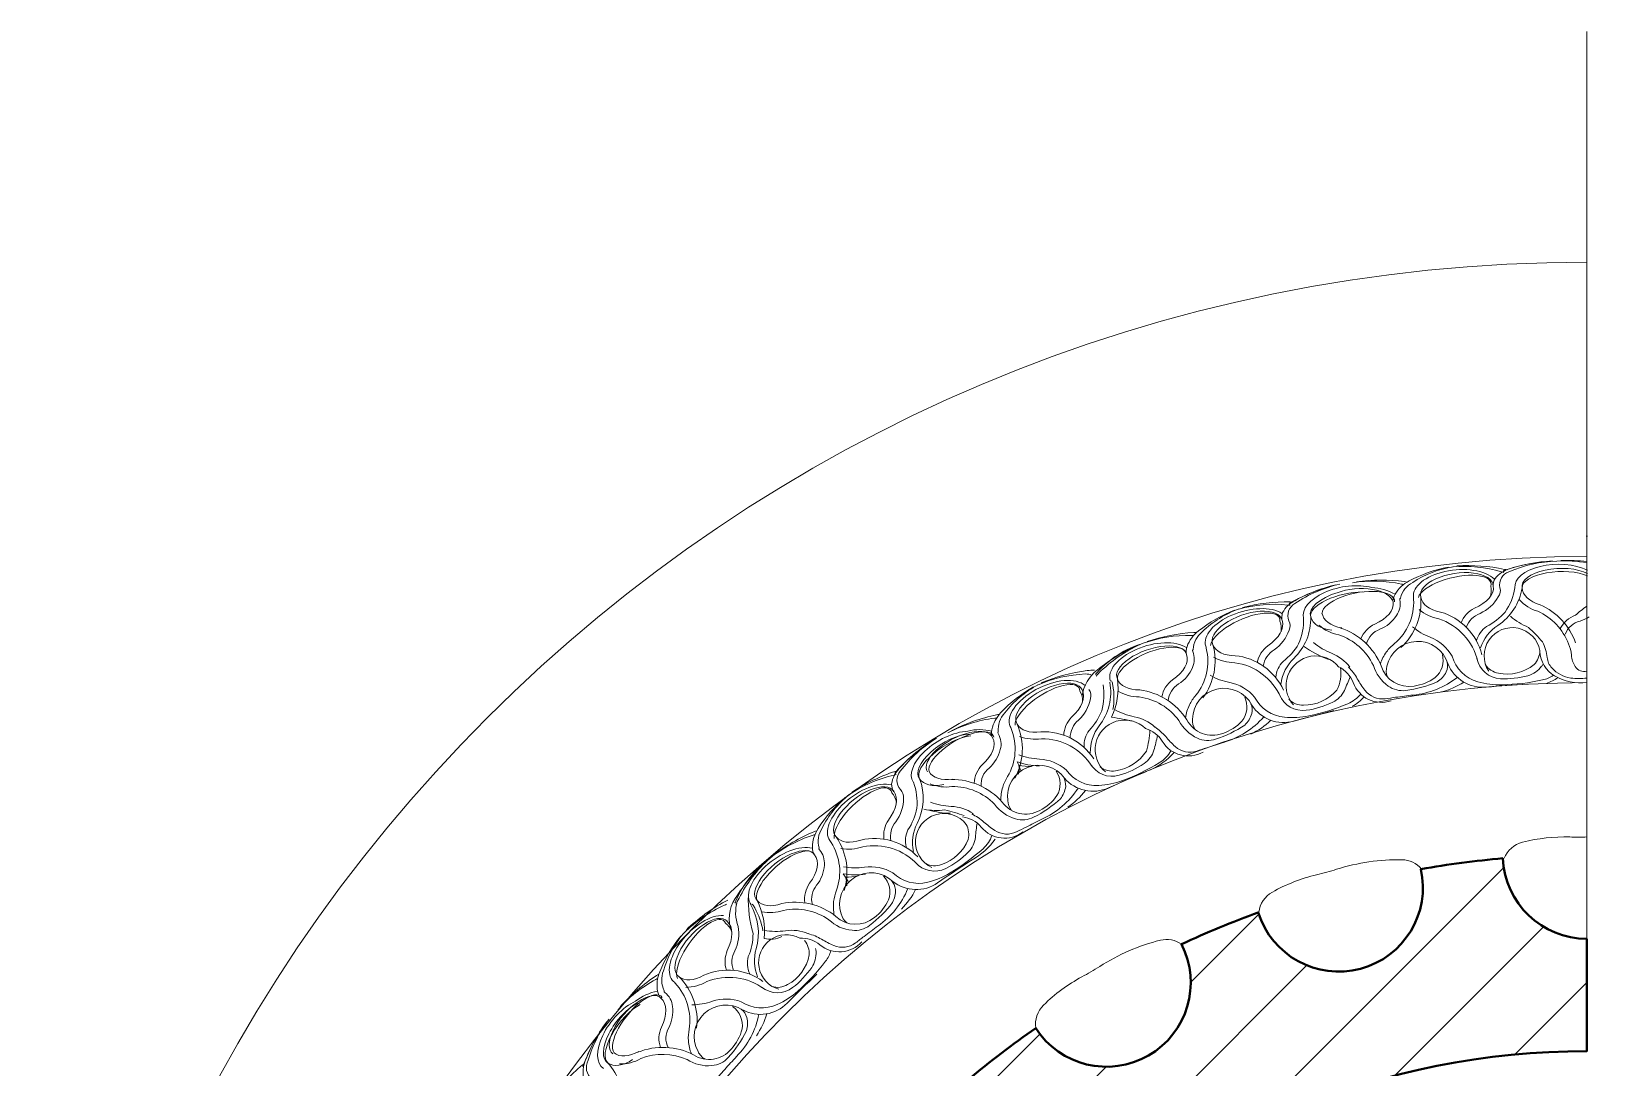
# Model space of a CAD drawing. Header units: millimetres. Extents: x 542654 to 551203, y 315718 to 321804.
# Drawn here: x 548646.9 to 549070.4, y 319827.5 to 320104.7 of the extents above; entities that cross this region are included whole.
import ezdxf

# ---------------------------------------------------------------- set-up
doc = ezdxf.new("R2010")
doc.units = ezdxf.units.MM
doc.linetypes.add('ACAD_ISO04W100', pattern=[30, 24, -3, 0, -3])
doc.layers.add('cad-block.com', color=250, linetype='Continuous')

msp = doc.modelspace()

# ---------------------------------------------------------------- hatches: boundary and pattern name
at = {"layer": 'cad-block.com', "true_color": 0x000000}
h = msp.add_hatch(dxfattribs=at)
h.set_pattern_fill('ANSI31', color=18, scale=150, style=0)
h.set_pattern_definition([(45, (-1130289.928, -83077.777), (-13.25825215, 13.25825215), [])])
edge = h.paths.add_edge_path()
edge.add_line((549063.07, 319861.9), (549063.07, 319831.87))
edge.add_arc((549063.07, 319626.77), 205.1, 90, 180)
edge.add_arc((549063.07, 319626.77), 205.1, 180, 270)
edge.add_arc((549063.07, 319626.77), 205.1, 270, 360)
edge.add_line((549268.17, 319626.77), (549298.21, 319626.77))
edge.add_arc((549320.75, 319626.77), 22.54, 180, 267.4934)
edge.add_arc((549060.23, 319627.14), 260.54, 350.0929, 354.9598, ccw=False)
edge.add_arc((549311.97, 319560.32), 22.54, 77.4026, 252.7016)
edge.add_arc((549059.79, 319628.13), 261.23, 335.0549, 340.0042, ccw=False)
edge.add_arc((549285.88, 319498.15), 22.54, 61.4709, 238.5379)
edge.add_arc((549063.27, 319626.62), 257.43, 319.9958, 324.9905, ccw=False)
edge.add_arc((549245.23, 319444.52), 22.54, 47.4916, 222.4785)
edge.add_arc((549063.07, 319626.77), 257.67, 304.9273, 309.9719, ccw=False)
edge.add_arc((549191.65, 319403.31), 22.54, 32.764, 207.0672)
edge.add_arc((549063.07, 319626.77), 257.67, 289.958, 294.9039, ccw=False)
edge.add_arc((549129.51, 319377.86), 22.54, 17.3263, 192.5624)
edge.add_arc((549063.07, 319626.77), 257.67, 275.0131, 279.9308, ccw=False)
edge.add_arc((549063.07, 319369.1), 22.54, 2.5066, 90)
edge.add_arc((549063.07, 319369.1), 22.54, 90, 177.4934)
edge.add_arc((549063.07, 319626.77), 257.67, 260.0692, 264.9869, ccw=False)
edge.add_arc((548996.64, 319377.86), 22.54, 347.4376, 522.6737)
edge.add_arc((549063.07, 319626.77), 257.67, 245.0961, 250.042, ccw=False)
edge.add_arc((548934.5, 319403.31), 22.54, 332.9328, 507.236)
edge.add_arc((549063.07, 319626.77), 257.67, 230.0281, 235.0727, ccw=False)
edge.add_arc((548880.92, 319444.52), 22.54, 317.5215, 492.5084)
edge.add_arc((549062.88, 319626.62), 257.43, 215.0095, 220.0042, ccw=False)
edge.add_arc((548840.27, 319498.15), 22.54, 301.4621, 478.5291)
edge.add_arc((549066.36, 319628.13), 261.23, 199.9958, 204.9451, ccw=False)
edge.add_arc((548814.18, 319560.32), 22.54, 287.2984, 462.5974)
edge.add_arc((549065.92, 319627.14), 260.54, 185.0402, 189.9071, ccw=False)
edge.add_arc((548805.4, 319626.77), 22.54, 272.5066, 360)
edge.add_arc((548805.4, 319626.77), 22.54, 0, 87.4934)
edge.add_arc((549065.92, 319626.4), 260.54, 170.0929, 174.9598, ccw=False)
edge.add_arc((548814.18, 319693.22), 22.54, 257.4026, 432.7016)
edge.add_arc((549066.36, 319625.41), 261.23, 155.0549, 160.0042, ccw=False)
edge.add_arc((548840.27, 319755.38), 22.54, 241.4709, 418.5379)
edge.add_arc((549062.88, 319626.92), 257.43, 139.9958, 144.9905, ccw=False)
edge.add_arc((548880.92, 319809.02), 22.54, 227.4916, 402.4785)
edge.add_arc((549063.07, 319626.77), 257.67, 124.9273, 129.9719, ccw=False)
edge.add_arc((548934.5, 319850.23), 22.54, 212.764, 387.0672)
edge.add_arc((549063.07, 319626.77), 257.67, 109.958, 114.9039, ccw=False)
edge.add_arc((548996.64, 319875.68), 22.54, 197.3263, 372.5624)
edge.add_arc((549063.07, 319626.77), 257.67, 95.0131, 99.9308, ccw=False)
edge.add_arc((549063.07, 319884.44), 22.54, 182.5066, 270)

# ---------------------------------------------------------------- linework, layer by layer
at = {"layer": 'cad-block.com', "color": 18, "linetype": 'ACAD_ISO04W100', "lineweight": 15, "ltscale": 5, "true_color": 0x000000}
msp.add_lwpolyline([(549063.07, 320104.68), (549063.07, 319185.55)], dxfattribs=at)
at = {"layer": 'cad-block.com', "color": 18, "lineweight": 15, "true_color": 0x000000}
for points in [[(549063.07, 319861.9), (549063.07, 320042.97)], [(548911.02, 319908.37), (548910.63, 319909.32)], [(548911.02, 319908.37), (548911.53, 319907.04)], [(548864.63, 319878.45), (548864.07, 319879.31)], [(548864.63, 319878.45), (548865.37, 319877.24)]]:
    msp.add_lwpolyline(points, dxfattribs=at)
for points in [[(549011.17, 319951.93, -0.160145), (549011.71, 319954.17, -0.142486), (549015.5, 319957.71, -0.07532), (549025.99, 319961.38, -0.065451)], [(549012.98, 319952.61, -0.375012), (549013.15, 319953.11, -0.214877), (549016.44, 319957.29, -0.107511), (549027.24, 319961.49, -0.071007)], [(549040.84, 319959.96, 0.024119), (549040.23, 319960.11, 0.09277), (549027.14, 319961.48)], [(549041.78, 319960.62, 0.020284), (549041.01, 319960.79, 0.065325), (549028.23, 319961.72, 0.065451)], [(549037.99, 319956.19, -0.154889), (549038.53, 319958.37, -0.162419), (549042.31, 319960.9, -0.070806), (549050.98, 319962.65, -0.039582)], [(549039.78, 319955.88, -0.37953), (549042.21, 319960.16, -0.093177), (549055, 319963.02)], [(549040.68, 319960.4, -0.018642), (549041.32, 319960.67, -0.065451), (549053.89, 319963.05, -0.065451)], [(549063.13, 319962.54, 0.057586), (549055, 319963.02)], [(549063.12, 319962.88, 0.035612), (549056.15, 319963.15)], [(548981.52, 319946.97, -0.154889), (548981.64, 319949.22, -0.162419), (548984.89, 319952.41, -0.070806), (548993.09, 319955.73, -0.039582)], [(548983.33, 319947, -0.37953), (548984.93, 319951.66, -0.093177), (548996.97, 319956.84)], [(548983.38, 319951.62, -0.018642), (548983.96, 319952, -0.065451), (548995.87, 319956.66, -0.065451)], [(549013.94, 319956.72, 0.020326), (549013.43, 319956.84, 0.093407), (549000.29, 319957.19)], [(549014.89, 319957.37, 0.01773), (549014.21, 319957.52, 0.065459), (549001.42, 319957.44, 0.065459)], [(549005.48, 319955.92, -0.118076), (549011.71, 319954.17, 0.25983)], [(549037.37, 319956.26, -0.150462), (549037.14, 319953.39, 1140.797871)], [(549038.02, 319956.28, -0.0002), (549038.02, 319956.29, -0.0002)], [(549045.7, 319955.85, -0.211881), (549039.19, 319945.77, -0.145453)], [(549039.34, 319953.46, 0.243056), (549039.78, 319955.88, 0.467619)], [(549043.77, 319955.84, -0.115094), (549041.17, 319949.37, -0.113469)], [(548983.62, 319951.22, 0.024119), (548983, 319951.24, 0.09277), (548969.88, 319950.17)], [(548984.43, 319952.03, 0.020284), (548983.64, 319952.06, 0.065325), (548970.9, 319950.61, 0.065451)], [(549016.68, 319952.75, -0.234103), (549011.59, 319940.93, 0.067828), (549009.44, 319938.7, 0.067828)], [(549012.12, 319948.42, 0.207831), (549012.98, 319952.61, 0.467619)], [(549018.6, 319953.37, -0.231733), (549013.29, 319939.86, 0.066571), (549013.29, 319939.86)], [(549016.63, 319953.37, -0.076886), (549016.68, 319952.75, -0.711485)], [(549039.34, 319953.46, -0.167244), (549034.46, 319949.02, 0.221723), (549030.78, 319945.22, 0.21466)], [(549058.13, 319940.9, 0.195532), (549049.94, 319949.56, -0.142365), (549044.93, 319952.71)], [(548955.95, 319937.83, -0.160145), (548956.06, 319940.13, -0.142486), (548959.13, 319944.32, -0.07532), (548968.76, 319949.86, -0.065451)], [(548957.6, 319938.84, -0.375012), (548957.68, 319939.36, -0.214877), (548960.14, 319944.08, -0.107511), (548969.98, 319950.2, -0.071007)], [(548989.16, 319948.07, -0.211881), (548984.62, 319936.96, -0.145453)], [(548987.26, 319947.71, -0.115094), (548985.9, 319940.86, -0.113469)], [(549012.12, 319948.42, -0.150244), (549007.64, 319944.74, 0.25156), (549004.09, 319940.83, 0.21133)], [(549033.85, 319936.16, -0.042276), (549033.85, 319936.16, 0.260309), (549023.44, 319947.56, -0.123631), (549018.13, 319950.05)], [(549034.93, 319937.93, 0.266872), (549023.91, 319949.37), (549023.91, 319949.37)], [(549032.97, 319950.39, -0.165719), (549032.97, 319950.39, 0.184944), (549029.37, 319946.46)], [(549041.17, 319949.37, -0.097391), (549036.22, 319945.51, 0.177785), (549033.55, 319941.75, 52748.141496)], [(549041.17, 319949.37, -0.000004), (549041.17, 319949.37, -0.000004)], [(549051.17, 319941.36, 0.02501), (549047.43, 319945.27, -0.086664), (549042.62, 319948.23)], [(549060.04, 319941.1, 0.205239), (549050.57, 319951.32), (549050.57, 319951.32)], [(549060.01, 319948.5, -0.132314), (549060.01, 319948.5, 0.187603), (549055.9, 319944.93)], [(549063.67, 319948.05, -0.068616), (549061.22, 319946.95, 0.25156), (549057.28, 319943.43)], [(549063.07, 319950.93), (549063.07, 319950.93, 0.039578), (549060.01, 319948.5, 0.116122)], [(548957.79, 319943.06, 0.020326), (548957.26, 319943.08, 0.093407), (548944.28, 319941)], [(548958.59, 319943.87, 0.01773), (548957.9, 319943.89, 0.065459), (548945.35, 319941.45, 0.065459)], [(548983.35, 319944.54, -0.167244), (548979.37, 319939.28, 0.221723), (548976.46, 319934.87, 0.21466)], [(548980.89, 319946.93, -0.150462), (548981.2, 319944.07, 1140.797871)], [(548981.53, 319947.08, -0.0002), (548981.53, 319947.08, -0.0002)], [(548983.35, 319944.54, 0.243056), (548983.33, 319947, 0.467619)], [(549005.91, 319935.08, 0.203444), (548996.65, 319943.28, -0.142365), (548991.34, 319945.89)], [(549008.02, 319934.94, 0.220912), (548997.1, 319945.09), (548997.1, 319945.09)], [(549006.28, 319946.16, -0.132314), (549006.28, 319946.16, 0.187603), (549002.56, 319942.18)], [(549026.97, 319937.52, 0.172942), (549021.15, 319942.6, -0.080911), (549016.35, 319945.45)], [(548927.97, 319926.88, -0.19572), (548932.02, 319933.84, -0.063787), (548943.21, 319940.7, -0.065451)], [(548931.53, 319932.68, -0.018668), (548932.01, 319933.18, -0.138496), (548944.28, 319941)], [(548931.76, 319932.22, -0.084136), (548933.03, 319933.6, -0.090657), (548944.28, 319941)], [(548961.21, 319939.66, -0.234103), (548958.39, 319927.1, 0.067828), (548956.69, 319924.51, 0.067828)], [(548957.52, 319934.56, 0.207831), (548957.6, 319938.84, 0.467619)], [(548962.98, 319940.63, -0.231733), (548960.26, 319926.37, 0.066571), (548960.26, 319926.37)], [(548961.05, 319940.26, -0.076886), (548961.21, 319939.66, -0.711485)], [(548977.66, 319940.35, -0.165719), (548977.66, 319940.35, 0.184944), (548974.84, 319935.82)], [(548985.9, 319940.86, -0.097391), (548981.75, 319936.15, 0.177785), (548979.82, 319931.96, 52748.141496)], [(548985.9, 319940.86, -0.000004), (548985.9, 319940.86, -0.000004)], [(548988.33, 319941.16, -0.000004), (548988.33, 319941.16, -0.000004)], [(548999.66, 319934.59, 0.137047), (548994.73, 319938.32, -0.081294), (548989.9, 319941.19)], [(549050.49, 319939.06, -0.174124), (549048.95, 319935.29, -0.216881), (549039.4, 319932.98, -0.210677), (549035.87, 319935.32, -0.004601)], [(549050.49, 319938.87, 0.258272), (549054.43, 319932.26, 0.163631), (549063.07, 319930.47, -1.063729)], [(549051.17, 319941.36, -0.100511), (549052.43, 319937.21, 0.161914), (549053.67, 319934.4, 0.175038), (549058.72, 319931.71, 0.071203), (549063.07, 319931.71, -0.071203)], [(549058.13, 319940.9, -0.098759), (549058.92, 319937.8, 0.132207), (549059.92, 319934.77, 0.326934), (549063.07, 319933.58, 3.000673)], [(548957.52, 319934.56, -0.150244), (548953.81, 319930.11, 0.25156), (548951.04, 319925.61, 0.21133)], [(548981.15, 319926.53, -0.042276), (548981.15, 319926.53, 0.260309), (548968.82, 319935.81, -0.123631), (548963.13, 319937.27)], [(548981.88, 319928.46, 0.266872), (548968.94, 319937.68), (548968.94, 319937.68)], [(548997.11, 319934.45, -0.164489), (548996.15, 319928.47, -0.216881), (548987.2, 319924.43, -0.210677), (548983.29, 319926.07, -0.004601)], [(548996.71, 319934.66, -0.191456), (549000.51, 319930.47, 0.402427), (549010.67, 319925.6, -0.069687)], [(549028.41, 319931.87, -0.14286), (549016.53, 319927.15, 0.003114), (549011.88, 319926.55, -0.001263), (549009.07, 319926.18, -0.269297), (549003.65, 319928.45, -0.032055), (549001.62, 319931.52, 0.066973), (548999.26, 319934.61, 14.793123)], [(549005.91, 319935.08, 0.167679), (549009.9, 319929.56, 0.185084), (549014.64, 319928.37, 0.066584), (549023, 319930.66, 0.127223), (549025.43, 319933.34, 0.13935), (549025.68, 319935.96, 1.947991)], [(549008.02, 319934.94, 0.381697), (549016.79, 319929.57, 0.122512), (549022.44, 319931.82, 0.285423), (549024.38, 319938.02, 0.437676)], [(549009.53, 319934.84, 0.148154), (549009.66, 319932.01, 0.438262)], [(549025.85, 319935.56, 0.330572), (549036.11, 319929.27, -0.00887), (549047.17, 319930.05, 0.170453)], [(549026.97, 319937.52, 0.258136), (549033.85, 319930.72, 0.074156), (549040.34, 319929.9, 0.047841), (549051.18, 319931.19, 0.095913), (549054.12, 319932.45, 0.095913)], [(549051.35, 319935.52, -0.034218), (549050.93, 319934.84, -0.168169), (549047.29, 319932.33, -0.080639), (549039.92, 319931.52, -0.343741), (549033.64, 319936.95)], [(548930.59, 319932.51, 0.075445), (548928.85, 319932.79, 0.09277), (548916.03, 319929.82)], [(548931.33, 319933.78, 0.0553), (548929.37, 319933.69, 0.065325), (548916.98, 319930.4, 0.065451)], [(548935.41, 319930.56, -0.211881), (548932.54, 319918.9, -0.145453)], [(548935.86, 319930.92, -0.086243), (548936.19, 319929.76)], [(548937.42, 319931.47, -0.145453), (548935.87, 319921.26, -0.145453)], [(548952.2, 319931.26, -0.132314), (548952.2, 319931.26, 0.187603), (548949.29, 319926.66)], [(548974.14, 319926.59, 0.172942), (548967.48, 319930.51, -0.080911), (548962.23, 319932.43)], [(548999.69, 319932.07, -0.012713), (548998.17, 319928.39, -0.168169), (548995.07, 319925.25, -0.080639), (548987.97, 319923.09, -0.343741), (548980.8, 319927.27)], [(549030.09, 319930.63, -0.081084), (549024.17, 319927.97, -0.380747)], [(549055.3, 319931.79, -0.075703), (549052.21, 319930.28)], [(548904.05, 319915.59, -0.160145), (548903.82, 319917.88, -0.142486), (548906.25, 319922.46, -0.07532), (548914.97, 319929.35, -0.065451)], [(548905.53, 319916.82, -0.375012), (548905.54, 319917.34, -0.214877), (548907.28, 319922.37, -0.107511), (548916.12, 319929.87, -0.071007)], [(548930.18, 319926.22, -0.167244), (548927.01, 319920.43, 0.221723), (548924.78, 319915.64, 0.21466)], [(548927.4, 319928.22, -0.150462), (548928.12, 319925.44, 1140.797871)], [(548928.01, 319928.46, -0.0002), (548928.01, 319928.46, -0.0002)], [(548930.18, 319926.22, 0.243056), (548929.8, 319928.65, 0.467619)], [(548933.58, 319929.92, -0.115094), (548933.24, 319922.95, -0.113469)], [(548936.19, 319929.76, -0.091119), (548936.23, 319923.25, -0.091119)], [(548953.9, 319920.3, 0.203444), (548943.28, 319926.65, -0.142365), (548937.58, 319928.23)], [(548955.99, 319920.55, 0.220912), (548943.39, 319928.52), (548943.39, 319928.52)], [(548955.99, 319920.55, 0.381697), (548965.6, 319916.9, 0.122512), (548970.73, 319920.16, 0.285423), (548971.5, 319926.61, 0.437676)], [(548974.14, 319926.59, 0.258136), (548982.16, 319921.19, 0.074156), (548988.68, 319921.58, 0.047841), (548999.1, 319924.84, 0.121634), (549002.52, 319927.43, 0.095913)], [(549003.4, 319926.71, -0.106907), (549000.28, 319924.14)], [(548905.78, 319921.94, 0.01773), (548905.1, 319921.86, 0.065459), (548893.03, 319917.61, 0.065459)], [(548933.24, 319922.95, -0.097391), (548929.82, 319917.68, 0.177785), (548928.52, 319913.26, 52748.141496)], [(548933.24, 319922.95, -0.000004), (548933.24, 319922.95, -0.000004)], [(548935.11, 319922.96, -0.000004), (548935.11, 319922.96, -0.000004)], [(548947.47, 319918.59, 0.137047), (548941.93, 319921.35, -0.081294), (548936.65, 319923.28)], [(548953.9, 319920.3, 0.167679), (548958.84, 319915.62, 0.185084), (548963.71, 319915.32, 0.066584), (548971.51, 319919.12, 0.127223), (548973.4, 319922.2, 0.13935), (548973.16, 319924.82, 1.947991)], [(548973.4, 319924.46, 0.330572), (548984.64, 319920.17, -0.00887), (548995.37, 319922.99, 0.170453)], [(548905.11, 319921.02, 0.020326), (548904.58, 319920.96, 0.093407), (548892.05, 319917.01)], [(548897.37, 319917.5, -0.129223), (548903.76, 319917.48, 1.651741)], [(548908.99, 319918.16, -0.234103), (548908.03, 319905.32, 0.067828), (548906.72, 319902.51, 0.067828)], [(548908.74, 319918.73, -0.076886), (548908.99, 319918.16, -0.711485)], [(548910.6, 319919.37, -0.231733), (548909.99, 319904.87, 0.066571), (548909.99, 319904.87)], [(548925.16, 319921.24, -0.165719), (548925.16, 319921.24, 0.184944), (548923.04, 319916.35)], [(548946.12, 319917.75, -0.050218), (548945.18, 319912.18, -0.216881), (548936.92, 319906.88, -0.210677), (548932.82, 319907.94, -0.004601)], [(548944.93, 319918.18, -0.191456), (548949.44, 319914.77, 0.402427), (548960.33, 319911.87, -0.069687)], [(548976.6, 319921.31, -0.14286), (548965.79, 319914.48, 0.003114), (548961.33, 319913.03, -0.001263), (548958.64, 319912.14, -0.269297), (548952.9, 319913.37, -0.032055), (548950.34, 319916.02, 0.066973), (548947.44, 319918.61, 14.793123)], [(548957.5, 319920.73, 0.148154), (548958.14, 319917.98, 0.438262)], [(548978.48, 319920.4, -0.081084), (548973.15, 319916.69, -0.380747)], [(548877.63, 319901.23, -0.154889), (548877.01, 319903.4, -0.162419), (548879.05, 319907.47, -0.070806), (548885.72, 319913.28, -0.039582)], [(548877.88, 319906.23, -0.018642), (548878.3, 319906.78, -0.065451), (548888.04, 319915.07, -0.065451)], [(548879.34, 319901.85, -0.37953), (548879.33, 319906.77, -0.093177), (548889.02, 319915.6)], [(548906.09, 319912.57, 0.207831), (548905.53, 319916.82, 0.467619)], [(548930.63, 319908.07, -0.042276), (548930.63, 319908.07, 0.260309), (548917.08, 319915.46, -0.123631), (548911.24, 319916.07)], [(548931.07, 319910.09, 0.266872), (548916.93, 319917.32), (548916.93, 319917.32)], [(548948.17, 319916.35, -0.014065), (548947.2, 319912.4, -0.168169), (548944.58, 319908.84, -0.080639), (548937.88, 319905.67, -0.343741), (548930.17, 319908.75)], [(548906.09, 319912.57, -0.150244), (548903.06, 319907.63, 0.25156), (548900.98, 319902.78, 0.21133)], [(548916.45, 319908.15, -0.07743), (548910.63, 319909.32)], [(548923.69, 319907.12, 0.172942), (548916.53, 319910.02, -0.080911), (548911.05, 319911.15)], [(548923.69, 319907.12, 0.258136), (548932.41, 319902.94, 0.074156), (548938.8, 319904.27, 0.047841), (548948.63, 319909.02, 0.127083), (548951.78, 319912.29, 0.095913)], [(548952.6, 319911.79, -0.105571), (548946.06, 319907.02, -0.829552)], [(548878.24, 319905.92, 0.024119), (548877.64, 319905.75, 0.09277), (548865.59, 319900.45)], [(548878.73, 319906.96, 0.020284), (548877.98, 319906.73, 0.065325), (548866.41, 319901.2, 0.065451)], [(548901.3, 319908.53, -0.132314), (548901.3, 319908.53, 0.187603), (548899.09, 319903.56)], [(548904.57, 319897.94, 0.167679), (548910.14, 319894.03, 0.185084), (548915.01, 319894.45, 0.066584), (548922.17, 319899.34, 0.127223), (548923.59, 319902.66, 0.13935), (548922.97, 319905.22, 1.947991)], [(548906.61, 319898.49, 0.381697), (548916.65, 319896.28, 0.122512), (548921.25, 319900.25, 0.285423), (548921.07, 319906.74, 0.437676)], [(548911.02, 319908.37, -0.120962), (548910.93, 319905.96, 1.326627)], [(548911.02, 319908.37, 0.07015), (548914.44, 319908.03, 19.622148)], [(548923.27, 319904.9, 0.330572), (548935.01, 319902.3, -0.00887), (548945.21, 319906.65, 0.170453)], [(548877.05, 319900.99, -0.150462), (548878.28, 319898.38, 1140.797871)], [(548877.61, 319901.33, -0.0002), (548877.61, 319901.33, -0.0002)], [(548880.16, 319899.53, 0.243056), (548879.34, 319901.85, 0.467619)], [(548882.82, 319903.8, -0.115094), (548883.77, 319896.88, -0.113469)], [(548884.49, 319904.76, -0.211881), (548883.83, 319892.78, -0.145453)], [(548904.57, 319897.94, 0.203444), (548893.15, 319902.67, -0.142365), (548887.28, 319903.41)], [(548906.61, 319898.49, 0.220912), (548892.98, 319904.54), (548892.98, 319904.54)], [(548926.89, 319902.25, -0.14286), (548917.19, 319893.91, 0.003114), (548912.99, 319891.83, -0.001263), (548910.46, 319890.56, -0.269297), (548904.6, 319890.94, -0.032055), (548901.68, 319893.18, 0.066973), (548898.44, 319895.33, 14.793123)], [(548928.88, 319901.62, -0.081084), (548924.15, 319897.17, -0.380747)], [(548856.44, 319884.25, -0.160145), (548855.8, 319886.46, -0.142486), (548857.33, 319891.42, -0.07532), (548864.63, 319899.8, -0.065451)], [(548857.67, 319885.74, -0.375012), (548857.58, 319886.25, -0.214877), (548858.37, 319891.52, -0.107511), (548865.67, 319900.52, -0.071007)], [(548880.16, 319899.53, -0.167244), (548878.11, 319893.25, 0.221723), (548876.8, 319888.14, 0.21466)], [(548883.77, 319896.88, -0.097391), (548881.38, 319891.08, 0.177785), (548880.93, 319886.49, 52748.141496)], [(548883.77, 319896.88, -0.000004), (548883.77, 319896.88, -0.000004)], [(548896.43, 319894.88, 0.02501), (548891.24, 319896.42, -0.086664), (548885.6, 319896.61)], [(548885.97, 319897.96, -0.000004), (548885.97, 319897.96, -0.000004)], [(548898.83, 319895.44, 0.137047), (548892.94, 319897.36, -0.081294), (548887.44, 319898.5)], [(548908.08, 319898.89, 0.148154), (548909.11, 319896.26, 0.438262)], [(548876.14, 319893.71, -0.165719), (548876.14, 319893.71, 0.184944), (548874.96, 319888.51)], [(548899.85, 319892.93, 0.013663), (548899.44, 319889.1, -0.168169), (548897.52, 319885.12, -0.080639), (548891.52, 319880.76, -0.343741), (548883.38, 319882.36)], [(548896.97, 319892.54, -0.174124), (548897.5, 319888.5, -0.216881), (548890.35, 319881.77, -0.210677), (548886.13, 319882.05, -0.004601)], [(548896.01, 319894.54, -0.191456), (548900.97, 319891.82, 0.402427), (548912.16, 319890.53, -0.069687)], [(548856.48, 319889.79, 0.020326), (548855.97, 319889.64, 0.093407), (548844.38, 319883.44)], [(548856.97, 319890.82, 0.01773), (548856.32, 319890.61, 0.065459), (548845.24, 319884.21, 0.065459)], [(548860.47, 319888.21, -0.076886), (548860.82, 319887.7, -0.711485)], [(548862.18, 319889.18, -0.231733), (548864.26, 319874.82, 0.066571), (548864.26, 319874.82)], [(548884.01, 319883.85, 0.266872), (548868.78, 319888.34), (548868.78, 319888.34)], [(548877.3, 319879.56, 0.258136), (548886.65, 319877.06, 0.074156), (548892.69, 319879.56, 0.047841), (548901.47, 319886.04, 0.121634), (548903.86, 319889.61, 0.095913)], [(548904.75, 319888.61, -0.10758), (548898.55, 319883.07)], [(549040.94, 319883.49, -0.235986), (549045.84, 319887.76, -0.07141), (549058.49, 319889.18, 0.015641), (549063.07, 319889.18, 0.015641)], [(548859, 319881.67, 0.207831), (548857.67, 319885.74, 0.467619)], [(548860.82, 319887.7, -0.234103), (548862.25, 319874.9, 0.067828), (548861.49, 319871.89, 0.067828)], [(548883.95, 319881.78, -0.042276), (548883.95, 319881.78, 0.260309), (548869.27, 319886.54, -0.123631), (548863.42, 319886.06)], [(548834.26, 319863.77, -0.248116), (548835.13, 319872.67, -0.063787), (548843.46, 319882.81, -0.065451)], [(548835.04, 319871.42, -0.018668), (548835.33, 319872.05, -0.138496), (548844.38, 319883.44)], [(548835.4, 319871.06, -0.084136), (548836.16, 319872.77, -0.090657), (548844.38, 319883.44)], [(548859, 319881.67, -0.150244), (548856.94, 319876.25, 0.25156), (548855.79, 319871.1, 0.21133)], [(548877.3, 319879.56, 0.172942), (548869.74, 319881.09, -0.080911), (548864.14, 319881.19)], [(548877.3, 319877.3, 0.330572), (548889.32, 319876.91, -0.00887), (548898.55, 319883.07, 0.170453)], [(548975.25, 319869.01, -0.235986), (548978.88, 319874.41, -0.07141), (548990.73, 319879.05, 0.018971), (548996.09, 319880.53, -0.08082), (549013.57, 319883.09, -0.218698), (549018.76, 319880.6, 4.897117)], [(548855.05, 319876.81, -0.132314), (548855.05, 319876.81, 0.187603), (548853.79, 319871.52)], [(548881.35, 319875.36, -0.14286), (548873.36, 319865.38, 0.003114), (548869.62, 319862.56, -0.001263), (548867.37, 319860.84, -0.269297), (548861.54, 319860.13, -0.032055), (548858.25, 319861.8, 0.066973), (548854.67, 319863.31, 14.793123)], [(548860.22, 319867.01, 0.167679), (548866.42, 319864.19, 0.185084), (548871.12, 319865.5, 0.066584), (548877.25, 319871.63, 0.127223), (548878.03, 319875.16, 0.13935), (548876.95, 319877.56, 1.947991)], [(548862.11, 319867.93, 0.381697), (548872.4, 319867.61, 0.122512), (548876.18, 319872.36, 0.285423), (548874.8, 319878.71, 0.437676)], [(548870, 319879.24, -0.07743), (548864.07, 319879.31)], [(548864.63, 319878.45, 0.07015), (548868.05, 319878.75, 19.622148)], [(548864.63, 319878.45, -0.120962), (548864.99, 319876.06, 1.326627)], [(548832.83, 319871.17, 0.024119), (548832.27, 319870.89, 0.09277), (548821.4, 319863.47)], [(548833.13, 319872.28, 0.020284), (548832.43, 319871.92, 0.065325), (548822.08, 319864.36, 0.065451)], [(548835.9, 319865.24, -0.160559), (548835.71, 319871.95, 0.467619)], [(548838.68, 319873.56, 0.083545), (548839.93, 319863.3, -0.113469)], [(548839.2, 319871.18, -0.211881), (548840.74, 319859.28, -0.145453)], [(548839.7, 319871.16, -0.086243), (548840.4, 319870.17)], [(548841.01, 319872.19, -0.145453), (548842.87, 319862.03, -0.145453)], [(548862.11, 319867.93, 0.220912), (548847.6, 319871.34), (548847.6, 319871.34)], [(548883.43, 319875.12, -0.081084), (548879.6, 319869.87, -0.380747)], [(548840.4, 319870.17, -0.091119), (548842.55, 319864.03, -0.091119)], [(548860.22, 319867.01, 0.203444), (548848.11, 319869.54, -0.142365), (548842.21, 319869.18)], [(548863.49, 319868.59, 0.148154), (548864.99, 319866.2, 0.438262)], [(548815.39, 319845.86, -0.160145), (548814.35, 319847.92, -0.142486), (548814.95, 319853.07, -0.07532), (548820.58, 319862.65, -0.065451)], [(548816.33, 319847.55, -0.375012), (548816.14, 319848.04, -0.214877), (548815.95, 319853.36, -0.107511), (548821.47, 319863.55, -0.071007)], [(548832.57, 319866.1, -0.150462), (548834.26, 319863.77, 1140.797871)], [(548833.06, 319866.54, -0.0002), (548833.06, 319866.55, -0.0002)], [(548835.9, 319865.24, -0.167244), (548835.04, 319858.7, 0.221723), (548834.69, 319853.43, 0.21466)], [(548839.93, 319863.3, -0.097391), (548838.65, 319857.16, 0.177785), (548839.05, 319852.56, 52748.141496)], [(548839.93, 319863.3, -0.000004), (548839.93, 319863.3, -0.000004)], [(548841.6, 319863.39, -0.000004), (548841.6, 319863.39, -0.000004)], [(548854.7, 319863.29, 0.137047), (548848.56, 319864.09, -0.081294), (548842.95, 319864.2)], [(548833.02, 319858.78, -0.165719), (548833.02, 319858.78, 0.184944), (548832.81, 319853.46)], [(548836.76, 319845.09, 0.258136), (548846.41, 319844.35, 0.074156), (548851.88, 319847.92, 0.047841), (548859.32, 319855.9, 0.095913), (548860.75, 319858.77, 0.095913)], [(548856.66, 319859.32, -0.034218), (548856.77, 319858.53, -0.168169), (548855.61, 319854.27, -0.080639), (548850.52, 319848.88, -0.343741), (548842.22, 319848.96)], [(548853.71, 319861.47, -0.174124), (548854.97, 319857.59, -0.216881), (548849.18, 319849.66, -0.210677), (548844.98, 319849.16, -0.004601)], [(548852.43, 319862.08, -0.191456), (548857.81, 319860.33, 0.402427), (548869.05, 319861.13, -0.069687)], [(548915.55, 319838.03, -0.235986), (548917.65, 319844.18, -0.07141), (548927.9, 319851.73, 0.018971), (548932.69, 319854.54, -0.08082), (548948.91, 319861.54, -0.218698), (548954.57, 319860.48, 4.897117)], [(548814.41, 319851.31, 0.020326), (548813.94, 319851.07, 0.093407), (548803.69, 319842.85)], [(548814.71, 319852.42, 0.01773), (548814.1, 319852.09, 0.065459), (548804.39, 319843.76, 0.065459)], [(548818.62, 319850.5, -0.076886), (548819.06, 319850.05, -0.711485)], [(548819.06, 319850.05, -0.234103), (548822.82, 319837.74, 0.067828), (548822.62, 319834.65, 0.067828)], [(548820.12, 319851.77, -0.231733), (548824.81, 319838.03, 0.066571), (548824.81, 319838.03)], [(548842.88, 319848.49, -0.042276), (548842.88, 319848.49, 0.260309), (548827.58, 319850.47, -0.123631), (548821.91, 319848.92)], [(548842.57, 319850.54, 0.266872), (548826.76, 319852.15), (548826.76, 319852.15)], [(548837.17, 319842.87, 0.330572), (548849.06, 319844.7, -0.00887), (548857, 319852.45, 0.170453)], [(548808.47, 319845.22, -0.118076), (548814.35, 319847.92, 0.25983)], [(548818.38, 319843.8, 0.207831), (548816.33, 319847.55, 0.467619)], [(548836.76, 319845.09, 0.172942), (548829.04, 319845.2, -0.080911), (548823.53, 319844.27)], [(548818.38, 319843.8, -0.150244), (548817.35, 319838.09, 0.25156), (548817.17, 319832.82, 0.21133)], [(548841.51, 319841.71, -0.14286), (548835.49, 319830.42, 0.003114), (548832.33, 319826.96, -0.001263), (548830.44, 319824.86, -0.269297), (548824.84, 319823.09, -0.032055), (548821.3, 319824.12, 0.066973), (548817.5, 319824.95, 14.793123)], [(548822.27, 319829.61, 0.167679), (548828.88, 319827.98, 0.185084), (548833.27, 319830.14, 0.066584), (548838.17, 319837.28, 0.127223), (548838.29, 319840.9, 0.13935), (548836.78, 319843.06, 1.947991)], [(548823.97, 319830.86, 0.381697), (548834.13, 319832.44, 0.122512), (548836.98, 319837.81, 0.285423), (548834.46, 319843.79, 0.437676)], [(548843.6, 319841.85, -0.081084), (548840.8, 319835.99, -0.380747)], [(548794.39, 319827.66, -0.018642), (548794.58, 319828.32, -0.065451), (548800.66, 319839.58, -0.065451)], [(548795.97, 319822.91, -0.154889), (548794.61, 319824.71, -0.162419), (548795.03, 319829.24, -0.070806), (548799.14, 319837.08, -0.039582)], [(548797.34, 319824.11, -0.37953), (548795.55, 319828.69, -0.093177), (548801.38, 319840.43)], [(548815.39, 319838.29, -0.132314), (548815.39, 319838.29, 0.187603), (548815.12, 319832.86)], [(548823.97, 319830.86, 0.220912), (548809.08, 319831.55), (548809.08, 319831.55)], [(548794.92, 319828.65, 0.020284), (548794.3, 319828.16, 0.065325), (548785.53, 319818.82, 0.065451)], [(548801.09, 319828.69, -0.211881), (548804.81, 319817.28, -0.145453)], [(548822.27, 319829.61, 0.203444), (548809.91, 319829.88, -0.142365), (548804.17, 319828.44)], [(548825.19, 319831.76, 0.148154), (548827.11, 319829.69, 0.438262)]]:
    msp.add_lwpolyline(points, format="xyb", dxfattribs=at)
at = {"layer": 'cad-block.com', "color": 18, "lineweight": 40, "true_color": 0x000000}
for points in [[(548806.39, 319649.28, -0.021239), (548809.27, 319671.22, 0.959795), (548820.88, 319714.74, -0.021599), (548829.5, 319735.58, 0.974726), (548852.03, 319774.61, -0.021797), (548865.69, 319792.4, 0.957182), (548897.54, 319824.24, -0.022015), (548915.55, 319838.03, 0.951482), (548954.57, 319860.48, -0.021584), (548975.12, 319868.97, 0.959268), (549018.64, 319880.58, -0.021461), (549040.56, 319883.46, 0.401457), (549063.07, 319861.9)], [(549063.07, 319861.9), (549063.07, 319831.87, 0.414214), (548857.98, 319626.77, 0.414214)]]:
    msp.add_lwpolyline(points, format="xyb", dxfattribs=at)
at = {"layer": 'cad-block.com', "color": 18, "lineweight": 15, "true_color": 0x000000}
for centre, radius, start, end in [((549063.07, 319626.77), 416.2, 90, 180), ((549063.07, 319626.77), 337.45, 90, 180), ((549045.52, 319936.18), 11.5, 123.3986, 161.8377), ((549043.09, 319937.67), 7.53, 10.6578, 213.0328), ((549006.23, 319967.54), 33.27, 235.0962, 248.2825), ((549018.71, 319931.9), 11.5, 143.7538, 161.8355), ((549017.79, 319933.1), 8.43, 16.9847, 168.091), ((548992.61, 319928.7), 11.5, 134.0517, 172.4907), ((548990.52, 319929.69), 7.94, 38.7046, 220.7358), ((549063.07, 319626.77), 303.7, 90, 180), ((548965.93, 319920.55), 8.43, 27.6377, 178.744), ((548967.06, 319919.54), 11.5, 154.4068, 172.4885), ((548941.65, 319911.9), 11.5, 142.4327, 180.8718), ((548939.38, 319912.56), 7.9, 45.3766, 229.3856), ((548916.44, 319806.31), 116.58, 77.5275, 80.4056), ((548916.44, 319899.94), 8.43, 36.0188, 187.1251), ((548917.71, 319899.11), 11.5, 162.7879, 180.8696), ((548893.39, 319918.88), 23.39, 254.0644, 268.3803), ((548894.08, 319887.58), 11.5, 153.0857, 191.5248), ((548890.99, 319887.86), 7.6, 38.0109, 245.054), ((548871.52, 319871.16), 8.43, 46.6718, 197.7781), ((548872.91, 319870.58), 11.5, 173.4409, 191.5226), ((548848.85, 319855.56), 7.44, 61.2007, 254.0259), ((548844.6, 319868.48), 6.67, 254.9892, 297.2113), ((548851.78, 319856.05), 11.5, 163.6793, 202.1183), ((548832.61, 319835.77), 8.43, 57.2653, 208.3716), ((548834.09, 319835.45), 11.5, 184.0344, 202.1161)]:
    msp.add_arc(centre, radius, start, end, dxfattribs=at)
for centre, major_axis, ratio, start_param, end_param in [((549028.09, 319954.63), (-11.45, -1.26), 0.522, 3.557014, 6.283897), ((549028.26, 319955.13), (-9.72, -1.49), 0.469432, 3.083543, 6.341235), ((549055.27, 319956.12), (11.52, 0.1), 0.522762, 0.808279, 3.172065), ((549055.5, 319956.6), (-9.83, -0.48), 0.45019, 3.7872, 6.34371), ((549055.51, 319956.33), (-9.81, -0.48), 0.39308, 3.786762, 6.283185), ((548998.52, 319950.11), (11.3, 2.22), 0.522762, 0.808279, 3.172065), ((549001.45, 319950.85), (-9.82, -0.83), 0.482002, 3.225421, 5.233987), ((549027.66, 319954.77), (-9.75, -2.39), 0.383363, 2.916296, 6.057889), ((549028.07, 319955.39), (9.72, 1.49), 0.612911, -0.044481, -0.044423), ((548998.65, 319950.62), (-9.57, -2.28), 0.45019, -1.452821, 0.060525), ((548998.71, 319950.36), (-9.55, -2.28), 0.39308, 4.151876, 6.283185), ((549001.88, 319950.59), (-9.68, -1.96), 0.397635, 3.024538, 6.166131), ((548972.07, 319943.62), (-11.02, -3.35), 0.522, 3.557014, 6.283897), ((548972.15, 319944.14), (-9.28, -3.27), 0.469432, 3.083543, 6.341235), ((548971.63, 319943.67), (-9.14, -4.15), 0.383363, 2.916296, 6.057889), ((548971.91, 319944.35), (9.27, 3.26), 0.612911, -0.044481, -0.044423), ((548946.52, 319934.46), (-11.01, -3.38), 0.522762, 3.543527, 6.313658), ((548946.6, 319934.98), (-9.28, -3.27), 0.45019, 3.081068, 6.34371), ((548946.69, 319934.73), (-9.15, -3.71), 0.397635, 3.024538, 6.166131), ((548919.16, 319923.66), (-10.36, -5.04), 0.523583, 3.345397, 6.262875), ((548919.16, 319924.19), (-8.7, -4.58), 0.469432, 3.083543, 6.341235), ((548918.71, 319923.65), (-8.44, -5.44), 0.383363, 2.916296, 6.057889), ((548918.89, 319924.36), (8.7, 4.58), 0.612911, -0.044481, -0.044423), ((548895.21, 319911.4), (-8.71, -4.58), 0.45019, 3.081068, 6.34371), ((548895.7, 319911.29), (-8.52, -5.01), 0.397635, 3.024538, 6.166131), ((548892.68, 319909.74), (9.96, 5.79), 0.522762, 0.808279, 3.172065), ((548892.64, 319910.26), (-8.3, -5.28), 0.45019, 3.7872, 6.34371), ((548892.78, 319910.03), (-8.29, -5.27), 0.39308, 3.786762, 6.283185), ((548869.8, 319894.98), (-9.33, -6.76), 0.522, 3.557014, 6.283897), ((548869.7, 319895.5), (-7.71, -6.11), 0.469432, 3.083543, 6.341235), ((548869.36, 319894.88), (-7.29, -6.9), 0.383363, 2.916296, 6.057889), ((548869.41, 319895.62), (7.7, 6.11), 0.612911, -0.044481, -0.044423), ((548848.63, 319877.99), (-9.3, -6.79), 0.522762, 3.543527, 6.313658), ((548848.53, 319878.5), (-7.71, -6.12), 0.45019, 3.081068, 6.34371), ((548848.7, 319878.29), (-7.44, -6.49), 0.397635, 3.024538, 6.166131), ((548826.55, 319858.86), (-7.92, -8.36), 0.522, 3.557014, 6.283897), ((548826.36, 319859.36), (-6.45, -7.43), 0.469432, 3.083543, 6.341235), ((548826.13, 319858.69), (-5.89, -8.12), 0.383363, 2.916296, 6.057889), ((548826.05, 319859.42), (6.45, 7.42), 0.612911, -0.044481, -0.044423), ((548808.67, 319838.76), (-6.45, -7.43), 0.45019, 3.081068, 6.34371), ((548809.17, 319838.83), (-6.12, -7.75), 0.397635, 3.024538, 6.166131), ((548806.91, 319836.29), (7.18, 9), 0.522762, 0.808279, 3.172065), ((548806.69, 319836.76), (-5.82, -7.93), 0.45019, 3.7872, 6.34371), ((548806.9, 319836.61), (-5.81, -7.92), 0.39308, 3.786762, 6.283185)]:
    msp.add_ellipse(centre, major_axis=major_axis, ratio=ratio, start_param=start_param, end_param=end_param, dxfattribs=at)
at = {"layer": 'cad-block.com', "color": 18, "lineweight": 15, "true_color": 0x000000, "extrusion": (0, 0, -1)}
for centre, major_axis, start_param, end_param in [((549028.3, 319954.87), (-9.71, -1.49), 3.141593, 4.300206), ((549055.51, 319956.33), (-9.81, -0.48), -1.015777, 0), ((549001.49, 319950.59), (-9.71, -1.49), 3.141593, 4.287134), ((549028.3, 319954.87), (-9.71, -1.49), -1.015776, 0), ((548998.71, 319950.36), (-9.55, -2.28), -1.015777, 0), ((549001.88, 319950.59), (-9.71, -1.49), -1.015777, 0), ((548972.24, 319943.89), (-9.26, -3.26), 3.141593, 4.300206), ((548972.24, 319943.89), (-9.26, -3.26), -1.015776, 0), ((548946.69, 319934.73), (-9.26, -3.26), 3.141593, 4.287134), ((548946.69, 319934.73), (-9.26, -3.26), -1.015777, 0), ((548919.29, 319923.95), (-8.69, -4.58), 3.141593, 4.300206), ((548919.29, 319923.95), (-8.69, -4.58), -1.015776, 0), ((548895.34, 319911.16), (-8.69, -4.58), 3.141593, 4.287134), ((548895.7, 319911.29), (-8.69, -4.58), -1.015777, 0), ((548869.87, 319895.29), (-7.69, -6.1), 3.141593, 4.300206), ((548892.78, 319910.03), (-8.29, -5.27), -1.015777, 0), ((548869.87, 319895.29), (-7.69, -6.1), -1.015776, 0), ((548848.7, 319878.29), (-7.69, -6.1), 3.141593, 4.287134), ((548848.7, 319878.29), (-7.69, -6.1), -1.015777, 0), ((548826.56, 319859.18), (-6.44, -7.41), 3.141593, 4.300206), ((548826.56, 319859.18), (-6.44, -7.41), -1.015776, 0), ((548808.88, 319838.58), (-6.44, -7.41), 3.141593, 4.287134), ((548806.9, 319836.61), (-5.81, -7.92), -1.015777, 0), ((548809.17, 319838.83), (-6.44, -7.41), -1.015777, 0)]:
    msp.add_ellipse(centre, major_axis=major_axis, ratio=0.570546, start_param=start_param, end_param=end_param, dxfattribs=at)

doc.saveas('drawing.dxf')
